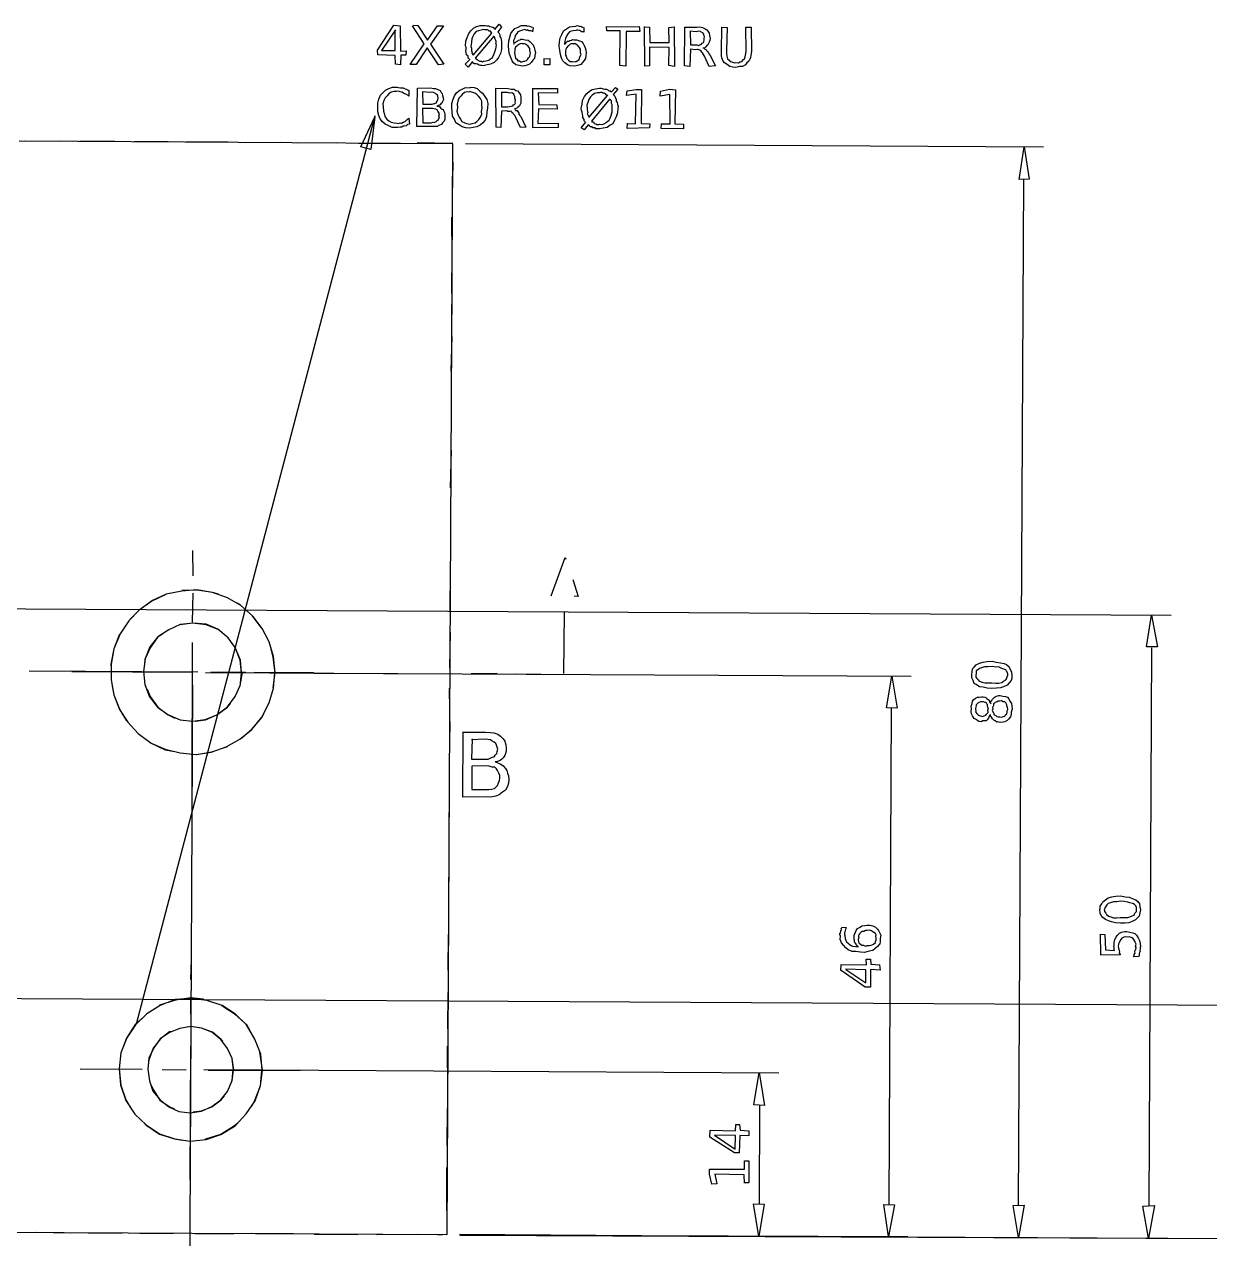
# Model space of a CAD drawing. Header units: millimetres. Extents: x -1 to 541, y -1 to 401.
# Drawn here: x 200.5 to 291.7, y 109.9 to 203.4 of the extents above; entities that cross this region are included whole.
import ezdxf

# ---------------------------------------------------------------- set-up
doc = ezdxf.new("R2010")
doc.units = ezdxf.units.MM

msp = doc.modelspace()

# ---------------------------------------------------------------- linework, layer by layer
for points in [[(228.897, 203.314), (229.42, 203.262), (229.449, 201.313), (229.889, 201.329), (229.859, 201.008), (229.463, 201.008), (229.446, 200.247), (229.049, 200.3), (229.03, 200.981), (227.687, 201.031), (227.668, 201.382), (228.925, 203.296)], [(229.056, 202.957), (227.984, 201.367), (229.044, 201.353), (229.032, 202.927)], [(230.393, 203.308), (230.79, 203.295), (231.513, 202.143), (232.287, 203.248), (232.744, 203.268), (231.762, 201.839), (232.78, 200.294), (232.364, 200.249), (231.493, 201.56), (230.639, 200.275), (230.197, 200.287), (231.264, 201.874), (230.375, 203.261)], [(234.727, 200.718), (234.659, 200.777), (234.65, 200.92), (234.537, 201.019), (234.495, 201.197), (234.483, 201.33), (234.487, 201.473), (234.488, 201.607), (234.438, 201.724), (234.47, 202.075), (234.582, 202.361), (234.703, 202.669), (234.862, 202.881), (235.065, 203.085), (235.247, 203.189), (235.581, 203.29), (235.85, 203.281), (235.955, 203.278), (236.1, 203.265), (236.238, 203.249), (236.315, 203.205), (236.437, 203.173), (236.558, 203.145), (236.667, 203.082), (236.697, 202.983), (237.032, 203.376), (237.231, 203.162), (236.934, 202.798), (237.007, 202.715), (237.085, 202.572), (237.092, 202.436), (237.155, 202.323), (237.188, 202.214), (237.231, 202.02), (237.222, 201.883), (237.223, 201.751), (237.227, 201.428), (237.148, 201.114), (236.985, 200.809), (236.862, 200.634), (236.652, 200.439), (236.369, 200.302), (236.126, 200.248), (235.798, 200.181), (235.713, 200.195), (235.598, 200.2), (235.488, 200.231), (235.375, 200.295), (235.27, 200.327), (235.12, 200.339), (235.013, 200.414), (234.983, 200.516), (234.657, 200.086), (234.413, 200.309), (234.794, 200.703)], [(236.478, 202.704), (236.431, 202.759), (236.374, 202.844), (236.273, 202.839), (236.201, 202.93), (236.14, 202.955), (235.998, 202.956), (235.925, 202.957), (235.864, 202.962), (235.662, 202.922), (235.455, 202.869), (235.262, 202.815), (235.126, 202.653), (235.011, 202.433), (234.935, 202.264), (234.901, 202.012), (234.894, 201.781), (234.848, 201.667), (234.897, 201.538), (234.899, 201.414), (234.899, 201.314), (234.953, 201.254), (234.93, 201.152), (235.014, 201.062), (235.031, 200.999), (236.465, 202.701)], [(239.66, 203.141), (239.613, 202.8), (239.585, 202.857), (239.454, 202.864), (239.402, 202.878), (239.33, 202.877), (239.243, 202.946), (239.16, 202.906), (239.07, 202.958), (239.028, 202.965), (238.839, 202.925), (238.685, 202.877), (238.484, 202.804), (238.396, 202.674), (238.272, 202.51), (238.239, 202.331), (238.148, 202.127), (238.159, 201.847), (238.217, 201.949), (238.309, 202.006), (238.366, 202.055), (238.483, 202.106), (238.532, 202.156), (238.643, 202.186), (238.715, 202.236), (238.83, 202.242), (239.041, 202.179), (239.264, 202.148), (239.398, 202.051), (239.53, 201.925), (239.653, 201.79), (239.733, 201.597), (239.794, 201.379), (239.836, 201.207), (239.772, 200.982), (239.762, 200.738), (239.624, 200.612), (239.512, 200.424), (239.37, 200.299), (239.194, 200.22), (239.006, 200.183), (238.826, 200.162), (238.573, 200.207), (238.331, 200.242), (238.147, 200.396), (238.044, 200.574), (237.929, 200.823), (237.838, 201.078), (237.794, 201.365), (237.764, 201.754), (237.793, 202.104), (237.856, 202.379), (237.943, 202.665), (238.078, 202.845), (238.239, 203.04), (238.511, 203.151), (238.735, 203.272), (238.982, 203.28), (239.107, 203.282), (239.138, 203.267), (239.253, 203.24), (239.279, 203.256), (239.363, 203.23), (239.494, 203.191), (239.561, 203.162), (239.603, 203.168)], [(243.567, 203.123), (243.558, 202.779), (243.508, 202.791), (243.366, 202.806), (243.337, 202.844), (243.272, 202.91), (243.197, 202.898), (243.103, 202.93), (243.005, 202.915), (242.965, 202.892), (242.735, 202.874), (242.585, 202.834), (242.464, 202.794), (242.315, 202.632), (242.235, 202.507), (242.141, 202.292), (242.096, 202.084), (242.065, 201.843), (242.144, 201.908), (242.188, 201.983), (242.303, 202.074), (242.404, 202.072), (242.469, 202.124), (242.594, 202.145), (242.671, 202.192), (242.79, 202.181), (243.016, 202.182), (243.148, 202.115), (243.368, 202.047), (243.517, 201.909), (243.594, 201.754), (243.655, 201.56), (243.71, 201.385), (243.727, 201.176), (243.7, 200.969), (243.683, 200.754), (243.579, 200.587), (243.463, 200.426), (243.317, 200.284), (243.16, 200.232), (242.967, 200.184), (242.755, 200.158), (242.483, 200.18), (242.307, 200.259), (242.105, 200.405), (241.951, 200.563), (241.836, 200.757), (241.761, 201.061), (241.708, 201.391), (241.659, 201.703), (241.683, 202.033), (241.734, 202.337), (241.871, 202.593), (241.993, 202.871), (242.234, 203.02), (242.443, 203.175), (242.652, 203.216), (242.931, 203.24), (242.98, 203.258), (243.072, 203.271), (243.133, 203.254), (243.259, 203.203), (243.329, 203.227), (243.405, 203.173), (243.441, 203.142), (243.583, 203.114)], [(245.274, 203.176), (247.826, 203.218), (247.875, 202.825), (246.81, 202.828), (246.778, 200.162), (246.321, 200.19), (246.351, 202.872), (245.324, 202.869), (245.296, 203.208)], [(248.249, 203.174), (248.618, 203.154), (248.638, 201.981), (250.122, 201.971), (250.101, 203.139), (250.509, 203.169), (250.53, 200.134), (250.098, 200.194), (250.119, 201.577), (248.608, 201.622), (248.607, 200.168), (248.24, 200.159), (248.234, 203.195)], [(252.754, 201.57), (252.812, 201.566), (252.859, 201.47), (252.967, 201.441), (252.998, 201.36), (253.083, 201.285), (253.14, 201.17), (253.203, 201.082), (253.276, 200.978), (253.684, 200.169), (253.211, 200.131), (252.854, 200.915), (252.763, 201.05), (252.685, 201.175), (252.646, 201.234), (252.576, 201.302), (252.497, 201.382), (252.369, 201.427), (252.308, 201.439), (252.139, 201.399), (251.759, 201.463), (251.711, 200.131), (251.313, 200.171), (251.321, 203.155), (252.26, 203.162), (252.477, 203.173), (252.691, 203.122), (252.902, 203.013), (253.021, 202.954), (253.099, 202.851), (253.202, 202.704), (253.217, 202.503), (253.277, 202.272), (253.26, 202.141), (253.214, 202.008), (253.171, 201.939), (253.109, 201.797), (253.052, 201.766), (252.955, 201.649), (252.868, 201.573), (252.711, 201.534)], [(254.144, 203.146), (254.582, 203.134), (254.544, 201.356), (254.529, 201.135), (254.561, 200.909), (254.625, 200.726), (254.746, 200.605), (254.814, 200.516), (254.956, 200.488), (255.122, 200.4), (255.254, 200.432), (255.461, 200.415), (255.592, 200.492), (255.721, 200.518), (255.857, 200.657), (255.913, 200.72), (255.964, 200.869), (256.02, 201.115), (256.056, 201.3), (256.02, 203.155), (256.434, 203.156), (256.453, 201.282), (256.404, 201.011), (256.376, 200.784), (256.255, 200.526), (256.113, 200.409), (256.005, 200.261), (255.774, 200.138), (255.557, 200.126), (255.245, 200.056), (255.016, 200.081), (254.791, 200.133), (254.593, 200.288), (254.392, 200.408), (254.285, 200.542), (254.174, 200.787), (254.158, 200.972), (254.165, 201.283), (254.174, 203.159)], [(236.636, 202.458), (235.189, 200.767), (235.243, 200.732), (235.345, 200.666), (235.399, 200.624), (235.496, 200.566), (235.556, 200.543), (235.682, 200.533), (235.747, 200.494), (235.821, 200.547), (236.034, 200.556), (236.237, 200.609), (236.366, 200.706), (236.532, 200.813), (236.639, 201.055), (236.707, 201.244), (236.795, 201.478), (236.833, 201.757), (236.788, 201.861), (236.82, 201.958), (236.813, 202.039), (236.792, 202.127), (236.717, 202.272), (236.709, 202.349), (236.682, 202.403), (236.622, 202.445)], [(251.742, 202.838), (251.755, 201.794), (252.248, 201.794), (252.376, 201.738), (252.463, 201.802), (252.578, 201.822), (252.655, 201.925), (252.778, 201.971), (252.796, 202.029), (252.826, 202.19), (252.807, 202.293), (252.838, 202.429), (252.782, 202.537), (252.787, 202.626), (252.712, 202.723), (252.59, 202.76), (252.526, 202.821), (252.408, 202.835), (252.211, 202.795), (251.712, 202.841)], [(238.844, 201.909), (238.661, 201.863), (238.563, 201.817), (238.48, 201.762), (238.39, 201.696), (238.286, 201.618), (238.239, 201.455), (238.253, 201.361), (238.218, 201.211), (238.242, 201.023), (238.278, 200.907), (238.285, 200.766), (238.39, 200.68), (238.468, 200.572), (238.596, 200.557), (238.704, 200.494), (238.782, 200.484), (238.949, 200.538), (239.026, 200.545), (239.131, 200.597), (239.221, 200.663), (239.294, 200.801), (239.398, 200.896), (239.424, 201.052), (239.439, 201.212), (239.406, 201.317), (239.397, 201.511), (239.327, 201.609), (239.263, 201.704), (239.15, 201.801), (239.074, 201.833), (238.96, 201.859), (238.802, 201.876)], [(242.773, 201.878), (242.592, 201.877), (242.515, 201.857), (242.408, 201.755), (242.339, 201.716), (242.22, 201.554), (242.171, 201.454), (242.135, 201.305), (242.138, 201.176), (242.134, 201.008), (242.184, 200.915), (242.239, 200.74), (242.333, 200.676), (242.398, 200.58), (242.501, 200.523), (242.641, 200.508), (242.722, 200.48), (242.88, 200.514), (242.963, 200.504), (243.097, 200.587), (243.188, 200.662), (243.215, 200.737), (243.258, 200.871), (243.357, 201.047), (243.302, 201.167), (243.295, 201.343), (243.29, 201.463), (243.213, 201.581), (243.18, 201.652), (243.065, 201.764), (242.973, 201.81), (242.86, 201.894), (242.716, 201.845)], [(240.479, 200.723), (240.938, 200.732), (240.944, 200.243), (240.503, 200.252), (240.515, 200.75)], [(230.077, 198.244), (230.089, 197.829), (230.031, 197.895), (229.861, 197.99), (229.759, 198.017), (229.67, 198.076), (229.555, 198.148), (229.422, 198.176), (229.298, 198.226), (229.141, 198.201), (228.921, 198.193), (228.714, 198.138), (228.543, 198.032), (228.41, 197.859), (228.253, 197.701), (228.171, 197.519), (228.095, 197.253), (228.108, 197.014), (228.148, 196.694), (228.201, 196.441), (228.242, 196.268), (228.38, 196.079), (228.552, 195.949), (228.732, 195.834), (228.949, 195.776), (229.185, 195.768), (229.288, 195.734), (229.421, 195.795), (229.521, 195.775), (229.654, 195.831), (229.802, 195.902), (229.879, 195.963), (229.96, 196.04), (230.098, 196.14), (230.126, 195.695), (229.98, 195.656), (229.879, 195.557), (229.73, 195.54), (229.637, 195.527), (229.516, 195.449), (229.413, 195.463), (229.238, 195.433), (229.133, 195.435), (228.815, 195.422), (228.554, 195.547), (228.263, 195.691), (228.069, 195.871), (227.871, 196.094), (227.784, 196.348), (227.703, 196.632), (227.701, 196.954), (227.707, 197.305), (227.789, 197.602), (227.904, 197.92), (228.105, 198.112), (228.299, 198.299), (228.55, 198.425), (228.819, 198.533), (229.181, 198.524), (229.253, 198.508), (229.441, 198.486), (229.504, 198.482), (229.642, 198.492), (229.745, 198.42), (229.921, 198.351), (230.002, 198.325), (230.104, 198.261)], [(230.762, 198.466), (231.75, 198.474), (231.975, 198.436), (232.148, 198.427), (232.32, 198.355), (232.507, 198.276), (232.562, 198.131), (232.656, 198.044), (232.69, 197.896), (232.73, 197.706), (232.744, 197.598), (232.672, 197.441), (232.66, 197.341), (232.576, 197.307), (232.509, 197.183), (232.42, 197.155), (232.345, 197.094), (232.243, 197.083), (232.392, 197.073), (232.461, 197.015), (232.577, 196.877), (232.718, 196.826), (232.747, 196.738), (232.828, 196.582), (232.865, 196.438), (232.853, 196.273), (232.845, 196.082), (232.794, 195.914), (232.668, 195.795), (232.596, 195.672), (232.438, 195.612), (232.274, 195.514), (232.058, 195.509), (231.818, 195.494), (230.701, 195.5), (230.752, 198.464)], [(234.784, 198.522), (235.107, 198.513), (235.338, 198.431), (235.558, 198.237), (235.758, 198.082), (235.926, 197.816), (236.079, 197.58), (236.164, 197.276), (236.149, 196.922), (236.1, 196.632), (236.074, 196.286), (235.967, 196.006), (235.792, 195.788), (235.585, 195.608), (235.315, 195.492), (235.036, 195.431), (234.756, 195.383), (234.472, 195.413), (234.182, 195.482), (233.96, 195.626), (233.714, 195.793), (233.595, 196.074), (233.45, 196.293), (233.413, 196.626), (233.384, 196.961), (233.393, 197.279), (233.497, 197.605), (233.599, 197.857), (233.748, 198.102), (233.937, 198.262), (234.179, 198.372), (234.459, 198.504), (234.799, 198.492)], [(238.24, 196.807), (238.304, 196.78), (238.303, 196.739), (238.436, 196.743), (238.464, 196.649), (238.553, 196.542), (238.565, 196.448), (238.624, 196.353), (238.702, 196.265), (239.085, 195.454), (238.673, 195.434), (238.327, 196.2), (238.235, 196.36), (238.148, 196.461), (238.112, 196.51), (238.015, 196.585), (237.971, 196.677), (237.869, 196.661), (237.718, 196.671), (237.64, 196.719), (237.226, 196.696), (237.165, 195.419), (236.805, 195.452), (236.791, 198.452), (237.725, 198.424), (237.969, 198.389), (238.184, 198.369), (238.314, 198.28), (238.445, 198.248), (238.585, 198.101), (238.688, 197.94), (238.695, 197.763), (238.705, 197.578), (238.697, 197.458), (238.712, 197.292), (238.657, 197.206), (238.594, 197.106), (238.488, 197.003), (238.446, 196.934), (238.332, 196.9), (238.189, 196.838)], [(239.623, 198.432), (241.518, 198.441), (241.533, 198.084), (240.035, 198.106), (240.081, 197.199), (241.468, 197.187), (241.516, 196.843), (240.068, 196.873), (240.019, 195.74), (241.577, 195.775), (241.592, 195.441), (239.626, 195.402), (239.629, 198.46)], [(243.662, 195.872), (243.593, 195.946), (243.57, 196.043), (243.487, 196.208), (243.485, 196.316), (243.454, 196.46), (243.424, 196.62), (243.38, 196.741), (243.348, 196.896), (243.417, 197.222), (243.456, 197.508), (243.6, 197.812), (243.783, 198.054), (243.995, 198.217), (244.193, 198.349), (244.457, 198.403), (244.768, 198.449), (244.893, 198.457), (245.037, 198.411), (245.169, 198.384), (245.291, 198.387), (245.393, 198.336), (245.488, 198.252), (245.583, 198.249), (245.675, 198.173), (245.993, 198.504), (246.166, 198.375), (245.822, 197.979), (245.954, 197.834), (245.964, 197.756), (246.049, 197.587), (246.056, 197.45), (246.119, 197.349), (246.159, 197.205), (246.19, 197.059), (246.163, 196.918), (246.155, 196.548), (246.036, 196.251), (245.921, 195.99), (245.786, 195.724), (245.574, 195.601), (245.361, 195.43), (245.032, 195.378), (244.753, 195.315), (244.621, 195.332), (244.483, 195.33), (244.42, 195.414), (244.261, 195.414), (244.189, 195.476), (244.066, 195.491), (243.988, 195.548), (243.9, 195.634), (243.572, 195.257), (243.339, 195.413), (243.717, 195.837)], [(246.86, 195.744), (247.525, 195.723), (247.578, 197.988), (246.831, 197.883), (246.883, 198.264), (247.591, 198.367), (247.985, 198.367), (247.96, 195.725), (248.636, 195.705), (248.606, 195.401), (246.898, 195.365), (246.909, 195.764)], [(249.517, 195.709), (250.208, 195.71), (250.181, 197.98), (249.442, 197.846), (249.456, 198.235), (250.151, 198.37), (250.607, 198.336), (250.573, 195.713), (251.232, 195.675), (251.226, 195.338), (249.517, 195.362), (249.542, 195.711)], [(231.138, 198.122), (231.163, 197.236), (231.76, 197.228), (231.889, 197.22), (232.028, 197.27), (232.08, 197.283), (232.212, 197.323), (232.211, 197.369), (232.279, 197.466), (232.321, 197.568), (232.333, 197.679), (232.322, 197.817), (232.323, 197.883), (232.212, 197.962), (232.185, 197.994), (232.133, 198.054), (231.989, 198.124), (231.886, 198.145), (231.75, 198.116), (231.116, 198.17)], [(234.786, 198.145), (234.572, 198.187), (234.358, 198.128), (234.203, 197.978), (234.095, 197.841), (233.939, 197.688), (233.862, 197.449), (233.812, 197.237), (233.838, 196.933), (233.79, 196.69), (233.859, 196.419), (233.969, 196.227), (234.072, 196.083), (234.175, 195.884), (234.389, 195.787), (234.531, 195.725), (234.786, 195.697), (234.967, 195.747), (235.19, 195.781), (235.329, 195.879), (235.467, 196.033), (235.583, 196.204), (235.692, 196.436), (235.685, 196.67), (235.725, 196.92), (235.701, 197.207), (235.693, 197.463), (235.596, 197.659), (235.454, 197.85), (235.323, 197.967), (235.177, 198.082), (235, 198.128), (234.78, 198.2)], [(237.219, 198.128), (237.213, 197.022), (237.685, 197.014), (237.845, 197.058), (237.954, 197.076), (238.079, 197.099), (238.154, 197.172), (238.246, 197.218), (238.287, 197.331), (238.261, 197.417), (238.295, 197.535), (238.257, 197.694), (238.237, 197.815), (238.19, 197.913), (238.158, 197.996), (238.062, 198.06), (237.979, 198.101), (237.861, 198.075), (237.677, 198.119), (237.201, 198.133)], [(245.412, 197.875), (245.343, 197.924), (245.263, 197.956), (245.23, 198.026), (245.109, 198.066), (245.02, 198.064), (244.975, 198.113), (244.847, 198.133), (244.785, 198.105), (244.579, 198.089), (244.372, 198.047), (244.186, 197.908), (244.059, 197.788), (243.936, 197.588), (243.889, 197.419), (243.796, 197.139), (243.804, 196.916), (243.812, 196.79), (243.835, 196.675), (243.859, 196.55), (243.814, 196.52), (243.901, 196.364), (243.925, 196.297), (243.957, 196.224), (243.94, 196.194), (245.387, 197.882)], [(245.561, 197.631), (244.156, 195.914), (244.164, 195.862), (244.297, 195.856), (244.324, 195.777), (244.384, 195.731), (244.467, 195.702), (244.551, 195.665), (244.706, 195.673), (244.782, 195.692), (244.995, 195.661), (245.156, 195.733), (245.293, 195.835), (245.502, 195.984), (245.591, 196.147), (245.654, 196.352), (245.726, 196.638), (245.736, 196.887), (245.736, 196.968), (245.748, 197.125), (245.743, 197.183), (245.684, 197.288), (245.688, 197.391), (245.675, 197.474), (245.59, 197.577), (245.599, 197.631)], [(231.136, 196.908), (231.158, 195.786), (231.793, 195.784), (231.957, 195.842), (232.048, 195.821), (232.185, 195.884), (232.264, 195.968), (232.352, 196.005), (232.381, 196.083), (232.445, 196.207), (232.391, 196.338), (232.442, 196.469), (232.373, 196.616), (232.31, 196.695), (232.274, 196.777), (232.168, 196.84), (232.101, 196.842), (231.913, 196.894), (231.815, 196.884), (231.112, 196.905)], [(227.469, 196.317), (209.095, 126.388)], [(203.261, 194.348), (200.104, 194.388)], [(200.488, 194.395), (233.473, 194.202)], [(207.449, 194.344), (204.767, 194.373)], [(211.553, 194.323), (208.942, 194.318)], [(216.179, 194.288), (212.981, 194.315)], [(220.188, 194.265), (217.485, 194.254)], [(224.519, 194.233), (221.526, 194.257)], [(229.446, 194.204), (226.217, 194.204)], [(233.468, 194.209), (230.736, 194.243)], [(233.028, 110.212), (233.468, 194.173)], [(234.445, 194.205), (278.946, 193.935)], [(233.435, 190.099), (233.492, 192.754)], [(277.003, 112.455), (277.434, 191.467)], [(233.416, 185.517), (233.405, 188.532)], [(233.426, 181.04), (233.403, 184.251)], [(233.343, 176.667), (233.418, 179.334)], [(233.367, 172.006), (233.376, 175.414)], [(233.299, 167.685), (233.371, 170.591)], [(233.311, 163.021), (233.309, 166.187)], [(213.496, 160.917), (213.47, 162.851)], [(241.041, 159.384), (242.107, 162.334), (242.178, 162.189)], [(233.259, 158.218), (233.288, 161.347)], [(242.705, 160.627), (243.117, 159.315), (242.801, 159.349)], [(211.326, 159.441), (210.3, 158.965), (209.338, 158.275), (208.624, 157.579)], [(215.425, 159.498), (214.985, 159.633), (213.799, 159.818), (212.605, 159.78)], [(213.439, 157.348), (213.49, 159.577)], [(149.512, 158.663), (288.753, 157.894)], [(218.715, 156.929), (218.042, 157.844), (217.135, 158.651), (216.87, 158.816)], [(242.027, 153.382), (242.068, 158.084)], [(215.382, 156.763), (215.4, 156.769), (214.484, 157.136), (213.443, 157.27), (212.48, 157.148), (212.486, 157.151)], [(207.81, 156.411), (207.373, 155.283), (207.154, 154.106), (207.163, 153.842)], [(211.112, 156.409), (210.773, 156.205), (210.147, 155.439), (209.768, 154.481), (209.723, 153.856)], [(233.241, 153.827), (233.3, 156.582)], [(213.403, 144.141), (213.442, 155.788)], [(217.218, 153.499), (217.14, 154.433), (216.718, 155.394), (216.36, 155.875)], [(219.785, 153.432), (219.653, 154.65), (219.402, 155.608)], [(287.064, 112.395), (287.285, 155.374)], [(273.416, 153.31), (273.456, 153.517), (273.474, 153.749), (273.611, 153.889), (273.767, 154.056), (274.012, 154.185), (274.296, 154.265), (274.579, 154.324), (274.979, 154.337), (275.302, 154.271), (275.631, 154.216), (275.909, 154.162), (276.087, 154.076), (276.301, 153.902), (276.38, 153.706), (276.482, 153.513), (276.509, 153.236), (276.506, 153.036), (276.439, 152.859), (276.287, 152.668), (276.141, 152.502), (275.86, 152.364), (275.634, 152.286), (275.328, 152.275), (274.929, 152.238), (274.609, 152.265), (274.299, 152.341), (274.004, 152.38), (273.766, 152.536), (273.594, 152.637), (273.512, 152.846), (273.419, 153.072), (273.429, 153.303)], [(200.872, 153.598), (213.841, 153.523)], [(204.135, 153.548), (213.466, 153.5)], [(214.434, 153.482), (268.75, 153.178)], [(214.836, 153.526), (216.755, 153.462)], [(215.402, 153.518), (217.506, 153.502)], [(217.12, 152.657), (217.215, 153.447)], [(218.183, 153.508), (222.786, 153.482)], [(218.977, 153.471), (221.15, 153.456)], [(219.667, 152.252), (219.65, 152.283), (219.797, 153.493)], [(222.777, 153.42), (233.465, 153.366)], [(234.884, 153.401), (236.897, 153.409)], [(238.409, 153.359), (240.235, 153.352)], [(273.727, 153.263), (273.739, 153.123), (273.794, 153.016), (273.909, 152.911), (273.991, 152.804), (274.208, 152.723), (274.409, 152.664), (274.634, 152.664), (274.965, 152.668), (275.264, 152.64), (275.498, 152.659), (275.726, 152.706), (275.855, 152.805), (276.04, 152.913), (276.081, 152.973), (276.152, 153.143), (276.18, 153.266), (276.192, 153.4), (276.082, 153.575), (276.05, 153.683), (275.892, 153.723), (275.724, 153.791), (275.471, 153.896), (275.279, 153.889), (274.99, 153.935), (274.647, 153.898), (274.397, 153.898), (274.175, 153.834), (274.001, 153.768), (273.889, 153.685), (273.764, 153.588), (273.766, 153.399), (273.739, 153.255)], [(207.24, 152.412), (207.386, 151.741), (207.844, 150.6), (208.343, 149.762)], [(213.427, 152.509), (213.034, 68.779)], [(209.954, 152.197), (210.181, 151.624), (210.76, 150.802), (211.562, 150.223), (212.081, 149.962)], [(233.255, 148.873), (233.222, 152.265)], [(274.858, 150.233), (274.788, 150.155), (274.723, 150.026), (274.705, 149.957), (274.604, 149.819), (274.522, 149.757), (274.375, 149.748), (274.276, 149.742), (274.137, 149.679), (273.972, 149.711), (273.864, 149.768), (273.704, 149.877), (273.591, 149.942), (273.482, 150.131), (273.402, 150.286), (273.362, 150.461), (273.392, 150.69), (273.381, 150.876), (273.454, 151.077), (273.484, 151.255), (273.574, 151.393), (273.692, 151.491), (273.866, 151.569), (273.975, 151.577), (274.177, 151.605), (274.285, 151.608), (274.419, 151.578), (274.505, 151.559), (274.585, 151.474), (274.71, 151.371), (274.76, 151.332), (274.798, 151.174), (274.875, 151.067), (274.856, 151.241), (274.956, 151.327), (275.004, 151.421), (275.143, 151.558), (275.224, 151.593), (275.31, 151.654), (275.487, 151.695), (275.602, 151.692), (275.81, 151.639), (276.015, 151.629), (276.17, 151.562), (276.267, 151.434), (276.341, 151.277), (276.463, 151.072), (276.509, 150.867), (276.523, 150.657), (276.45, 150.429), (276.446, 150.226), (276.396, 150.064), (276.255, 149.89), (276.132, 149.785), (275.972, 149.67), (275.813, 149.659), (275.597, 149.633), (275.434, 149.668), (275.346, 149.648), (275.217, 149.75), (275.106, 149.808), (275.024, 149.915), (274.926, 150.025), (274.848, 150.083), (274.857, 150.246)], [(213.655, 149.721), (214.424, 149.826), (215.319, 150.2), (216.141, 150.802), (216.361, 151.093)], [(217.219, 148.449), (218.036, 149.135), (218.784, 150.032), (219.081, 150.659)], [(267.049, 112.497), (267.244, 150.718)], [(274.194, 150.084), (274.324, 150.098), (274.376, 150.142), (274.501, 150.194), (274.544, 150.254), (274.594, 150.313), (274.676, 150.397), (274.651, 150.567), (274.704, 150.65), (274.652, 150.793), (274.632, 150.865), (274.624, 150.998), (274.587, 151.049), (274.522, 151.162), (274.437, 151.16), (274.307, 151.207), (274.212, 151.223), (274.088, 151.208), (274.024, 151.186), (273.9, 151.137), (273.833, 151.066), (273.764, 150.987), (273.761, 150.918), (273.718, 150.816), (273.716, 150.677), (273.73, 150.513), (273.708, 150.452), (273.776, 150.333), (273.867, 150.28), (273.913, 150.187), (274.017, 150.167), (274.088, 150.133), (274.196, 150.12)], [(275.025, 150.672), (274.997, 150.552), (275.078, 150.369), (275.121, 150.289), (275.135, 150.224), (275.271, 150.154), (275.346, 150.088), (275.455, 150.062), (275.585, 150.068), (275.704, 150.044), (275.86, 150.085), (275.953, 150.114), (276.008, 150.212), (276.109, 150.288), (276.129, 150.418), (276.138, 150.523), (276.186, 150.621), (276.159, 150.789), (276.124, 150.902), (276.113, 150.992), (276.046, 151.143), (275.971, 151.207), (275.826, 151.213), (275.707, 151.283), (275.578, 151.255), (275.437, 151.267), (275.372, 151.216), (275.225, 151.161), (275.178, 151.103), (275.094, 151.047), (275.081, 150.922), (275.023, 150.769), (275.043, 150.671)], [(209.343, 148.697), (210.255, 148.023), (211.341, 147.529), (212.063, 147.399)], [(234.234, 148.878), (235.999, 148.879), (236.361, 148.85), (236.639, 148.828), (236.939, 148.719), (237.143, 148.581), (237.348, 148.359), (237.483, 148.182), (237.549, 147.895), (237.584, 147.657), (237.576, 147.404), (237.535, 147.244), (237.469, 147.079), (237.35, 146.913), (237.235, 146.79), (237.115, 146.684), (236.917, 146.607), (236.725, 146.594), (236.999, 146.497), (237.172, 146.408), (237.358, 146.278), (237.516, 146.087), (237.634, 145.919), (237.69, 145.732), (237.761, 145.51), (237.775, 145.242), (237.757, 144.958), (237.692, 144.702), (237.53, 144.407), (237.301, 144.26), (237.04, 144.065), (236.78, 143.955), (236.401, 143.87), (236.031, 143.904), (234.239, 143.88), (234.26, 148.896)], [(213.339, 147.186), (213.741, 147.152), (214.932, 147.368), (216.054, 147.757), (216.11, 147.761)], [(234.962, 148.362), (234.916, 146.802), (235.923, 146.794), (236.185, 146.808), (236.349, 146.874), (236.511, 146.95), (236.651, 146.98), (236.735, 147.108), (236.871, 147.245), (236.896, 147.398), (236.924, 147.579), (236.886, 147.73), (236.836, 147.889), (236.794, 148.014), (236.643, 148.119), (236.511, 148.186), (236.384, 148.286), (236.169, 148.309), (235.917, 148.335), (234.91, 148.296)], [(233.215, 144.459), (233.21, 147.262)], [(234.939, 146.271), (234.938, 144.469), (235.963, 144.451), (236.249, 144.474), (236.438, 144.493), (236.672, 144.535), (236.779, 144.652), (236.915, 144.759), (236.988, 144.966), (237.058, 145.146), (237.094, 145.366), (237.086, 145.547), (237.019, 145.734), (236.921, 145.935), (236.834, 146.055), (236.694, 146.172), (236.496, 146.18), (236.262, 146.271), (235.994, 146.276), (234.924, 146.267)], [(233.184, 139.385), (233.194, 142.69)], [(233.172, 134.645), (233.152, 137.705)], [(283.297, 135.244), (283.308, 135.475), (283.419, 135.672), (283.509, 135.819), (283.717, 135.959), (283.924, 136.115), (284.201, 136.192), (284.501, 136.251), (284.897, 136.267), (285.231, 136.197), (285.525, 136.177), (285.77, 136.067), (286.044, 135.96), (286.2, 135.831), (286.319, 135.667), (286.364, 135.434), (286.41, 135.209), (286.358, 134.957), (286.295, 134.724), (286.174, 134.578), (286.029, 134.44), (285.758, 134.292), (285.495, 134.198), (285.191, 134.173), (284.853, 134.167), (284.484, 134.192), (284.161, 134.263), (283.938, 134.355), (283.706, 134.466), (283.497, 134.615), (283.379, 134.772), (283.292, 134.95), (283.283, 135.243)], [(283.616, 135.23), (283.627, 135.083), (283.723, 134.936), (283.787, 134.832), (283.956, 134.717), (284.132, 134.67), (284.325, 134.585), (284.564, 134.573), (284.846, 134.609), (285.127, 134.606), (285.429, 134.617), (285.592, 134.654), (285.755, 134.743), (285.905, 134.787), (285.98, 134.935), (286.086, 135.077), (286.089, 135.168), (286.09, 135.38), (286.044, 135.499), (285.945, 135.599), (285.809, 135.681), (285.587, 135.737), (285.424, 135.789), (285.144, 135.834), (284.853, 135.866), (284.553, 135.805), (284.315, 135.806), (284.099, 135.731), (283.915, 135.678), (283.801, 135.581), (283.729, 135.466), (283.649, 135.36), (283.627, 135.231)], [(263.394, 133.855), (263.749, 133.829), (263.716, 133.736), (263.689, 133.704), (263.665, 133.599), (263.643, 133.493), (263.625, 133.424), (263.621, 133.393), (263.627, 133.298), (263.641, 133.216), (263.676, 132.997), (263.72, 132.847), (263.772, 132.725), (263.89, 132.622), (264.085, 132.474), (264.229, 132.399), (264.462, 132.369), (264.701, 132.353), (264.654, 132.387), (264.556, 132.502), (264.506, 132.544), (264.471, 132.621), (264.39, 132.723), (264.397, 132.846), (264.354, 132.906), (264.361, 133.076), (264.365, 133.245), (264.444, 133.42), (264.52, 133.606), (264.618, 133.767), (264.82, 133.868), (264.947, 133.959), (265.186, 133.989), (265.352, 134.017), (265.598, 134.025), (265.808, 133.957), (266, 133.861), (266.161, 133.72), (266.24, 133.609), (266.33, 133.391), (266.415, 133.244), (266.374, 133.001), (266.355, 132.74), (266.333, 132.572), (266.149, 132.364), (265.99, 132.223), (265.798, 132.061), (265.52, 132.012), (265.167, 131.927), (264.841, 131.948), (264.502, 131.988), (264.199, 132.002), (263.909, 132.129), (263.712, 132.266), (263.531, 132.471), (263.395, 132.656), (263.292, 132.911), (263.307, 133.181), (263.263, 133.289), (263.266, 133.345), (263.301, 133.422), (263.337, 133.536), (263.332, 133.602), (263.395, 133.662), (263.361, 133.753), (263.43, 133.845)], [(233.112, 130.545), (233.131, 133.289)], [(264.7, 133.043), (264.681, 132.911), (264.697, 132.747), (264.757, 132.641), (264.86, 132.555), (264.965, 132.486), (265.071, 132.467), (265.251, 132.411), (265.375, 132.452), (265.535, 132.462), (265.669, 132.481), (265.792, 132.519), (265.864, 132.558), (266, 132.686), (266.011, 132.757), (266.068, 132.891), (266.065, 133.036), (266.042, 133.137), (266.051, 133.277), (265.998, 133.387), (265.875, 133.463), (265.82, 133.486), (265.691, 133.594), (265.547, 133.623), (265.377, 133.6), (265.233, 133.618), (265.116, 133.533), (264.946, 133.538), (264.871, 133.46), (264.78, 133.361), (264.735, 133.271), (264.695, 133.164), (264.715, 133.019)], [(283.362, 131.725), (283.332, 133.315), (283.667, 133.31), (283.698, 132.115), (284.408, 132.063), (284.379, 132.135), (284.372, 132.157), (284.366, 132.227), (284.371, 132.252), (284.373, 132.307), (284.345, 132.379), (284.341, 132.414), (284.364, 132.457), (284.372, 132.696), (284.417, 132.918), (284.524, 133.095), (284.607, 133.225), (284.796, 133.394), (284.943, 133.476), (285.185, 133.521), (285.361, 133.531), (285.582, 133.49), (285.825, 133.44), (285.974, 133.368), (286.108, 133.246), (286.219, 133.052), (286.316, 132.842), (286.37, 132.607), (286.414, 132.384), (286.369, 132.287), (286.374, 132.157), (286.36, 132.106), (286.387, 131.98), (286.321, 131.928), (286.302, 131.787), (286.31, 131.681), (286.272, 131.603), (285.859, 131.578), (285.922, 131.655), (285.915, 131.773), (285.992, 131.866), (285.976, 131.979), (285.994, 132.097), (286.052, 132.145), (286.076, 132.301), (286.03, 132.367), (286.064, 132.55), (285.988, 132.718), (285.98, 132.795), (285.885, 132.907), (285.777, 133.037), (285.68, 133.073), (285.543, 133.113), (285.401, 133.098), (285.229, 133.125), (285.112, 133.092), (284.967, 133.014), (284.899, 132.92), (284.833, 132.832), (284.765, 132.669), (284.715, 132.551), (284.681, 132.402), (284.707, 132.306), (284.695, 132.245), (284.724, 132.167), (284.753, 132.049), (284.784, 131.998), (284.756, 131.869), (284.838, 131.824), (284.848, 131.747), (283.314, 131.711)], [(213.313, 129.841), (213.359, 131.37)], [(263.35, 130.524), (263.366, 130.979), (265.304, 130.977), (265.293, 131.39), (265.615, 131.404), (265.644, 131.016), (266.325, 130.978), (266.362, 130.555), (265.615, 130.606), (265.63, 129.248), (265.219, 129.256), (263.36, 130.517)], [(263.712, 130.615), (265.266, 129.589), (265.27, 130.571), (263.699, 130.619)], [(195.589, 128.398), (298.593, 127.829)], [(214.274, 128.316), (213.315, 128.419), (212.121, 128.236), (210.9, 127.857), (210.887, 127.845)], [(213.33, 126.041), (213.312, 128.252)], [(233.091, 126.04), (233.107, 128.847)], [(217.856, 125.93), (217.604, 126.336), (216.726, 127.149), (215.686, 127.814), (215.659, 127.855)], [(209.525, 126.836), (209.027, 126.381), (208.349, 125.319), (208.013, 124.459)], [(211.844, 125.814), (211.659, 125.796), (210.97, 125.278), (210.413, 124.541), (210.114, 123.788), (210.051, 123.518)], [(215.761, 125.076), (215.642, 125.207), (214.97, 125.784), (214.127, 126.098), (213.312, 126.216), (213.082, 126.168)], [(213.261, 114.428), (213.301, 124.691)], [(218.819, 122.844), (218.633, 124.087), (218.582, 124.379)], [(233.096, 121.308), (233.066, 124.702)], [(216.59, 122.874), (216.492, 123.714)], [(204.796, 122.967), (209.559, 122.931)], [(207.815, 122.958), (207.8, 122.949), (207.914, 121.714), (208.309, 120.57), (208.649, 120.009)], [(211.105, 122.905), (212.938, 122.893)], [(214.316, 122.914), (258.577, 122.658)], [(214.628, 122.868), (221.755, 122.846)], [(216.449, 122.006), (216.492, 122.037), (216.579, 122.857), (216.576, 122.885)], [(218.03, 120.135), (218.197, 120.469), (218.656, 121.648), (218.759, 122.819)], [(210.188, 121.864), (210.45, 121.286), (210.924, 120.546), (211.631, 120.051), (212.012, 119.882)], [(213.49, 119.651), (214.12, 119.728), (214.932, 120.027), (215.637, 120.575), (215.905, 120.878)], [(233.035, 117.048), (233.064, 119.896)], [(257.067, 112.562), (257.109, 120.146)], [(214.38, 117.493), (214.466, 117.561), (215.627, 117.921), (216.667, 118.588), (216.921, 118.793)], [(209.751, 118.739), (209.85, 118.643), (210.895, 117.927), (212.042, 117.573), (212.651, 117.456)], [(253.246, 117.701), (253.282, 118.245), (255.219, 118.194), (255.256, 118.685), (255.534, 118.666), (255.592, 118.228), (256.258, 118.186), (256.258, 117.801), (255.552, 117.824), (255.519, 116.485), (255.157, 116.482), (253.263, 117.699)], [(253.622, 117.857), (255.199, 116.772), (255.239, 117.826), (253.608, 117.859)], [(233.009, 112.064), (233.02, 115.361)], [(255.924, 114.149), (255.906, 114.788), (253.644, 114.86), (253.784, 114.107), (253.409, 114.087), (253.24, 114.85), (253.233, 115.227), (255.929, 115.245), (255.927, 115.874), (256.267, 115.887), (256.249, 114.174), (255.875, 114.177)], [(115.304, 110.824), (232.994, 110.2)], [(201.359, 110.388), (204.069, 110.321)], [(205.397, 110.325), (208.05, 110.343)], [(209.387, 110.313), (211.975, 110.309)], [(213.661, 110.264), (216.625, 110.284)], [(217.97, 110.307), (221.204, 110.29)], [(222.811, 110.225), (226.124, 110.198)], [(227.589, 110.211), (230.778, 110.222)], [(232.311, 110.173), (233.024, 110.223)], [(233.996, 110.184), (268.494, 110.038)], [(233.997, 110.218), (258.487, 110.043)], [(234.007, 110.18), (288.498, 109.915)], [(234.025, 110.189), (278.488, 109.978)], [(234.052, 110.159), (298.541, 109.881)]]:
    msp.add_lwpolyline(points)
for points in [[(226.385, 193.946), (227.469, 196.258), (227.173, 193.738)], [(277.064, 191.434), (277.458, 193.937), (277.834, 191.444)], [(219.805, 153.468), (219.658, 154.696), (219.334, 155.839), (218.807, 156.865), (218.073, 157.82), (217.161, 158.634), (216.121, 159.217), (214.969, 159.62), (213.761, 159.826), (212.604, 159.731), (211.397, 159.496), (210.349, 159.027), (209.338, 158.278), (208.521, 157.438), (207.866, 156.452), (207.385, 155.294), (207.17, 154.106), (207.168, 152.917), (207.379, 151.757), (207.808, 150.617), (208.446, 149.648), (209.25, 148.763), (210.241, 148.031), (211.326, 147.565), (212.488, 147.275), (213.706, 147.17), (214.879, 147.338), (216.032, 147.744), (217.067, 148.335), (217.991, 149.078), (218.783, 150.04), (219.326, 151.144), (219.658, 152.253), (219.778, 153.453)], [(217.214, 153.448), (217.111, 154.429), (216.717, 155.389), (216.175, 156.137), (215.395, 156.796), (214.474, 157.185), (213.477, 157.268), (212.482, 157.154), (211.601, 156.767), (210.765, 156.222), (210.177, 155.381), (209.8, 154.52), (209.671, 153.544), (209.777, 152.555), (210.135, 151.592), (210.734, 150.802), (211.534, 150.246), (212.476, 149.816), (213.429, 149.724), (214.401, 149.848), (215.314, 150.217), (216.136, 150.825), (216.727, 151.619), (217.103, 152.478), (217.274, 153.466)], [(286.862, 155.439), (287.254, 157.891), (287.707, 155.436)], [(266.844, 150.742), (267.262, 153.181), (267.669, 150.728)], [(218.8, 122.855), (218.683, 124.096), (218.238, 125.232), (217.579, 126.342), (216.756, 127.169), (215.709, 127.839), (214.546, 128.227), (213.302, 128.376), (212.1, 128.286), (210.942, 127.835), (209.912, 127.189), (209.036, 126.348), (208.369, 125.339), (207.925, 124.183), (207.78, 122.956), (207.899, 121.723), (208.293, 120.515), (209, 119.465), (209.858, 118.649), (210.892, 117.95), (212.067, 117.559), (213.25, 117.39), (214.497, 117.526), (215.625, 117.898), (216.722, 118.568), (217.562, 119.484), (218.265, 120.497), (218.663, 121.681), (218.814, 122.841)], [(216.612, 122.864), (216.477, 123.762), (216.128, 124.52), (215.619, 125.225), (214.927, 125.775), (214.133, 126.081), (213.286, 126.211), (212.456, 126.066), (211.667, 125.761), (210.956, 125.279), (210.462, 124.572), (210.08, 123.785), (210.007, 122.925), (210.112, 122.044), (210.388, 121.244), (210.934, 120.57), (211.617, 120.026), (212.391, 119.684), (213.262, 119.566), (214.128, 119.705), (214.919, 120.062), (215.603, 120.584), (216.128, 121.22), (216.48, 122.05), (216.558, 122.895)], [(256.647, 120.178), (257.059, 122.679), (257.472, 120.144)], [(257.44, 112.538), (257.023, 110.052), (256.625, 112.559)], [(267.476, 112.483), (267.016, 110.039), (266.636, 112.524)], [(277.441, 112.453), (277.015, 109.97), (276.607, 112.43)], [(287.477, 112.432), (287.016, 109.911), (286.589, 112.375)]]:
    msp.add_lwpolyline(points, close=True)

doc.saveas('drawing.dxf')
